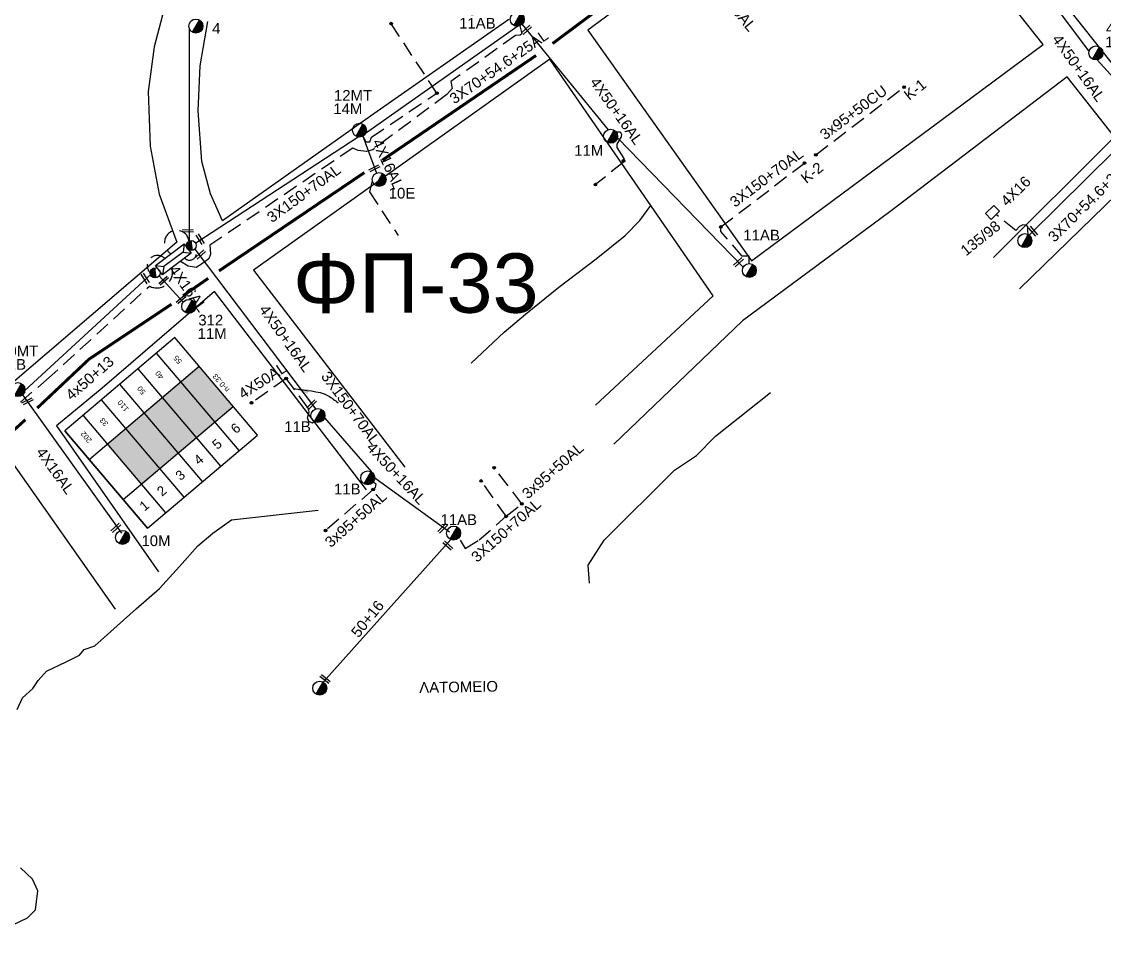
# Model space of a CAD drawing. Header units: millimetres. Extents: x 645 to 3057, y 900 to 1793.
# Drawn here: x 1969.6 to 2152, y 1314.6 to 1468.6 of the extents above; entities that cross this region are included whole.
import ezdxf
from ezdxf.enums import TextEntityAlignment as Align

# ---------------------------------------------------------------- set-up
doc = ezdxf.new("R2010")
doc.units = ezdxf.units.MM
doc.linetypes.add('DASHED', pattern=[19.05, 12.7, -6.35])
for name, color, linetype in [('Άγνωστα', 7, 'Continuous'), ('Ασφαλειοκιβώτια Χ.Τ 6 αναχωρήσεων', 7, 'Continuous'), ('Γυμνά εναέρια ΧΤ (3Φ)   4x16AL', 7, 'Continuous'), ('Γυμνά εναέρια ΧΤ και ΦΟΠ (3Φ)   4x50+16AL', 7, 'Continuous'), ('Επιγραφές - Σχήματα', 7, 'Continuous'), ('Επιτοίχιο Κουτί', 7, 'Continuous'), ('Καλώδια ΧΤ   3x150+70AL', 7, 'DASHED'), ('Καλώδια ΧΤ   4x16AL', 7, 'DASHED'), ('Μηχανική τομή', 7, 'Continuous'), ('Στύλος ΦΜ', 7, 'Continuous'), ('Στύλος ΦΜ @ 1', 7, 'Continuous'), ('Συνδέσεις', 7, 'Continuous'), ('Συνεστραμμένα ΧΤ   3x70+54.6+25 AL', 7, 'SYN_LINE'), ('Υποσταθμός εναέριος 2 στύλων', 7, 'Continuous'), ('Υποσταθμός πόλεως', 7, 'Continuous'), ('Υπόβαθρο ΔΕΗ', 7, 'Continuous'), ('Υπόγεια καλώδια Δικτύου ΧΤ και Παρ. ΧΤ - 3X150+70 AL', 7, 'DASHED'), ('Υπόγεια καλώδια Παροχών ΧΤ   4x50AL', 7, 'DASHED')]:
    doc.layers.add(name, color=color, linetype=linetype)
doc.styles.get("Standard").update_dxf_attribs({"font": 'arial.ttf'})
doc.linetypes.add('SYN_LINE', pattern='A,0.5,-0.0001,["/\\/\\/\\/",Standard,S=0.1,R=0,X=0,Y=-0.05],-0.25', length=0.7501)
doc.dimstyles.new('ISO-25', dxfattribs={"dimtxt": 2.5, "dimasz": 2.5, "dimexe": 1.25, "dimexo": 0.625, "dimtad": 1, "dimtxsty": 'Standard', "dimcen": 2.5, "dimadec": 0, "dimazin": 0, "dimtfac": 1, "dimtmove": 0, "dimatfit": 3, "dimfxl": 1, "dimarcsym": 0})

# ---------------------------------------------------------------- blocks, each defined once
blk = doc.blocks.new('ΥΠΑΡΧΩΝ ΤΣΙΜΕΝΤΕΝΙΟΣ ΣΤΥΛΟΣ')
at = {"layer": 'Στύλος ΦΜ'}
blk.add_hatch(color=256, dxfattribs=at).paths.add_polyline_path([(-1.29, -2.28, 0.574793), (2.62, 0, 0.268822), (1.3, 2.27)])
blk.add_line((-1.29, -2.28), (1.3, 2.27), dxfattribs=at)
blk.add_circle((0, 0), 2.62, dxfattribs=at)
at = {"layer": 'Στύλος ΦΜ', "flags": 4}
for tag, p in [('ΑΡΙΘΜΟΣ', (-4.68, 8.05)), ('ΤΥΠΟΣ', (-4.91, 3.03))]:
    blk.add_attdef(tag, p, '', height=4, dxfattribs=at)
blk = doc.blocks.new('ΜΗΧΑΝΙΚΗ ΤΟΜΗ')
at = {"layer": 'Μηχανική τομή', "ltscale": 40}
for p, q in [((-1.89, 0.78), (1.89, 0.78)), ((1.89, 0), (-1.89, 0))]:
    blk.add_line(p, q, dxfattribs=at)
blk = doc.blocks.new('ΥΠΟΣΤΑΘΜΟΣ ΕΝΑΕΡΙΟΣ ΕΠΙ 2 ΣΤΥΛΩΝ')
at = {"layer": 'Υποσταθμός εναέριος 2 στύλων', "linetype": 'Continuous'}
for points in [[(-11.97, -2.11, 0.574793), (-8.45, -0.07, 0.268822), (-9.64, 1.98)], [(9.68, -2.15, 0.574793), (13.19, -0.1, 0.268822), (12.01, 1.95)]]:
    blk.add_hatch(color=256, dxfattribs=at).paths.add_polyline_path(points)
for p, q in [((-11.97, -2.11), (-9.64, 1.98)), ((9.68, -2.15), (12.01, 1.95))]:
    blk.add_line(p, q, dxfattribs=at)
for centre in [(-10.81, -0.07), (10.84, -0.1)]:
    blk.add_circle(centre, 2.36, dxfattribs=at)
at = {"layer": 'Υποσταθμός πόλεως', "linetype": 'Continuous', "ltscale": 40}
blk.add_lwpolyline([(-8.57, 2.82), (8.57, 2.82), (8.57, -2.82), (-8.57, -2.82)], close=True, dxfattribs=at)
for points in [[(-5.75, 0), (-8.57, 2.82)], [(-8.57, -2.82), (-5.75, 0)], [(-5.75, 0), (5.75, 0)], [(5.75, 0), (8.57, 2.82)], [(8.57, -2.82), (5.75, 0)]]:
    blk.add_lwpolyline(points, dxfattribs=at)
at = {"layer": 'Υποσταθμός εναέριος 2 στύλων', "ltscale": 40, "flags": 1}
for tag, p in [('ΜΕΤΑΣΧΗΜΑΤΙΣΜΟΣ', (14.09, 2.51)), ('ΙΣΧΥΣ', (14.07, -0.28)), ('ΑΡΙΘΜΟΣ', (14.19, -3))]:
    blk.add_attdef(tag, p, '', height=1.8, dxfattribs=at)
blk = doc.blocks.new('_ΣΥΝΔΕΣΗ')
at = {"layer": 'Συνδέσεις', "linetype": 'SYN_LINE', "ltscale": 40}
blk.add_hatch(color=256, dxfattribs=at).paths.add_polyline_path([(0.5, -0.01, 1), (-0.5, -0.01, 1)])
at = {"layer": 'Συνδέσεις'}
blk.add_circle((0, -0.01), 0.5, dxfattribs=at)
blk = doc.blocks.new('ΑΣΦΑΛΕΙΟΚΙΒΩΤΙΟ ΥΠΟΣΤΑΘΜΟΥ 6 ΑΝΑΧΩΡΗΣΕΩΝ')
at = {"layer": 'Ασφαλειοκιβώτια Χ.Τ 6 αναχωρήσεων', "ltscale": 40}
for p, q in [((-23.91, 27), (23.91, 27)), ((-9.83, 27), (-9.83, -27)), ((9.83, 27), (9.83, -27)), ((-23.91, 18), (23.91, 18)), ((-23.91, 9), (23.91, 9)), ((-23.91, 0), (23.91, 0)), ((-23.91, -9), (23.91, -9)), ((-23.91, -18), (23.91, -18))]:
    blk.add_line(p, q, dxfattribs=at)
at = {"layer": 'Ασφαλειοκιβώτια Χ.Τ 6 αναχωρήσεων'}
blk.add_lwpolyline([(-23.91, -27), (23.91, -27), (23.91, 27), (-23.91, 27)], close=True, dxfattribs=at)
for s, p in [('1', (-18.47, 23.8)), ('2', (-18.47, 15.23)), ('3', (-18.47, 6.16)), ('4', (-18.47, -2.87)), ('5', (-18.47, -11.88)), ('6', (-18.47, -21.01))]:
    blk.add_text(s, height=3.6, rotation=270, dxfattribs=at).set_placement(p)
at = {"layer": 'Ασφαλειοκιβώτια Χ.Τ 6 αναχωρήσεων', "ltscale": 40}
for tag, height, p in [('ΟΝΟΜΑ', 5, (-0.27, 31.68)), ('ΚΕΙΜΕΝΟ 1', 2, (16.95, 22.41)), ('ΚΕΙΜΕΝΟ 2', 2, (16.95, 13.71)), ('ΚΕΙΜΕΝΟ 3', 2, (16.95, 4.31)), ('ΚΕΙΜΕΝΟ 4', 2, (16.95, -4.67)), ('ΚΕΙΜΕΝΟ 5', 2, (16.95, -13.51)), ('ΚΕΙΜΕΝΟ 6', 2, (16.95, -22.43)), ('ΣΧ', 2, (-0.21, -29.21))]:
    blk.add_attdef(tag, text='', height=height, dxfattribs=at).set_placement(p, align=Align.MIDDLE_CENTER)
blk = doc.blocks.new('ΕΠΙΤΟΙΧΙΟ ΚΟΥΤΙ')
at = {"layer": 'Επιτοίχιο Κουτί', "ltscale": 40}
blk.add_lwpolyline([(-2.06, 1.35), (1.86, 1.35), (1.86, -1.39), (-2.06, -1.39)], close=True, dxfattribs=at)

msp = doc.modelspace()

# ---------------------------------------------------------------- hatches: boundary and pattern name
at = {"layer": 'Ασφαλειοκιβώτια Χ.Τ 6 αναχωρήσεων'}
for color, points in [(5, [(2002.11699, 1401.14509), (2005.207, 1403.76317), (1999.48954, 1410.51124), (1996.39953, 1407.89316)]), (85, [(1999.02699, 1398.52701), (2002.11699, 1401.14509), (1996.39953, 1407.89316), (1993.30952, 1405.27508)]), (151, [(1995.93698, 1395.90892), (1999.02699, 1398.52701), (1993.30952, 1405.27508), (1990.21952, 1402.65699)]), (30, [(1992.84697, 1393.29084), (1995.93698, 1395.90892), (1990.21952, 1402.65699), (1987.12951, 1400.03891)]), (1, [(1989.75697, 1390.67276), (1992.84697, 1393.29084), (1987.12951, 1400.03891), (1984.0395, 1397.42083)])]:
    msp.add_hatch(color=color, dxfattribs=at).paths.add_polyline_path(points)

# ---------------------------------------------------------------- linework, layer by layer
at = {"layer": 'Άγνωστα', "color": 30, "linetype": 'DASHED', "ltscale": 0.2}
for points in [[(2027.06702, 1449.27473), (2027.58638, 1448.33929), (2028.22815, 1448.3622), (2028.52611, 1449.11822), (2039.5372, 1456.53865), (2031.8269, 1468.26701)], [(2069.72595, 1450.04745), (2070.44172, 1450.01795), (2070.67613, 1449.61965), (2070.58237, 1449.19794), (2069.86235, 1447.94645), (2069.8969, 1447.37087), (2071.027, 1445.52121), (2071.00396, 1445.16434), (2070.92334, 1444.84202), (2066.25591, 1441.13217)]]:
    msp.add_lwpolyline(points, dxfattribs=at)
at = {"layer": 'Άγνωστα', "linetype": 'DASHED', "ltscale": 0.2}
for points in [[(2103.42393, 1446.15738), (2118.27197, 1457.5574)], [(2028.66562, 1441.78014), (2028.18382, 1439.89297), (2033.03136, 1432.56167)]]:
    msp.add_lwpolyline(points, dxfattribs=at)
at = {"layer": 'Άγνωστα', "color": 1}
msp.add_lwpolyline([(1991.45405, 1426.07151), (1970.10673, 1406.44753)], dxfattribs=at)
at = {"layer": 'Άγνωστα', "color": 151, "linetype": 'DASHED', "ltscale": 0.2}
for points in [[(2051.22646, 1385.23567), (2053.86318, 1387.32685), (2049.1916, 1393.42851)], [(2028.86647, 1391.04741), (2029.2418, 1390.7077), (2029.13551, 1390.03492), (2028.79897, 1389.75165), (2020.79546, 1382.84755)]]:
    msp.add_lwpolyline(points, dxfattribs=at)
at = {"layer": 'Άγνωστα', "color": 151}
msp.add_lwpolyline([(2041.92064, 1381.31716), (2020.379, 1357.29538)], dxfattribs=at)
at = {"layer": 'Άγνωστα', "color": 30, "linetype": 'DASHED', "ltscale": 0.2}
msp.add_arc((1995.72009, 1431.35119), 2.07729, 6.8613421, 242.5960447, dxfattribs=at)
at = {"layer": 'Άγνωστα', "color": 1, "linetype": 'DASHED', "ltscale": 0.2}
msp.add_arc((1992.45521, 1427.47491), 1.72391, 44.7287254, 234.496731, dxfattribs=at)
at = {"layer": 'Άγνωστα', "color": 151, "linetype": 'DASHED', "ltscale": 0.2}
msp.add_arc((1997.85922, 1429.55354), 1.1552, 225.0869671, 38.6718427, dxfattribs=at)
at = {"layer": 'Άγνωστα', "color": 85, "linetype": 'DASHED', "ltscale": 0.2}
msp.add_arc((1992.35248, 1426.38585), 2.66276, 242.2879045, 16.1009486, dxfattribs=at)
at = {"layer": 'Γυμνά εναέρια ΧΤ (3Φ)   4x16AL', "color": 7}
msp.add_lwpolyline([(2027.06702, 1449.27473), (2029.3462, 1443.07966)], dxfattribs=at)
at = {"layer": 'Γυμνά εναέρια ΧΤ (3Φ)   4x16AL', "color": 1}
for points in [[(1992.73191, 1425.76816), (1996.81083, 1421.35097)], [(1969.72937, 1405.71428), (1986.40517, 1382.40401)]]:
    msp.add_lwpolyline(points, dxfattribs=at)
at = {"layer": 'Γυμνά εναέρια ΧΤ και ΦΟΠ (3Φ)   4x50+16AL', "color": 85}
for points in [[(2138.65484, 1478.06061), (2149.44417, 1463.52105)], [(2150.79519, 1462.15826), (2158.72818, 1453.47833)]]:
    msp.add_lwpolyline(points, dxfattribs=at)
at = {"layer": 'Γυμνά εναέρια ΧΤ και ΦΟΠ (3Φ)   4x50+16AL', "color": 30}
msp.add_lwpolyline([(1997.79904, 1467.54732), (1997.78252, 1431.59937)], dxfattribs=at)
at = {"layer": 'Γυμνά εναέρια ΧΤ και ΦΟΠ (3Φ)   4x50+16AL', "color": 30, "linetype": 'SYN_LINE', "ltscale": 20}
for points in [[(2053.90316, 1468.1327), (2068.42376, 1450.38669)], [(2069.98103, 1449.02683), (2091.17836, 1427.2413)]]:
    msp.add_lwpolyline(points, dxfattribs=at)
at = {"layer": 'Γυμνά εναέρια ΧΤ και ΦΟΠ (3Φ)   4x50+16AL', "color": 151}
for points in [[(1998.76113, 1430.27538), (2019.09579, 1403.32293)], [(2020.6263, 1401.85743), (2028.51638, 1392.71416)], [(2029.0727, 1391.73766), (2041.65039, 1382.60841)]]:
    msp.add_lwpolyline(points, dxfattribs=at)
at = {"layer": 'Καλώδια ΧΤ   4x16AL', "color": 85, "ltscale": 0.2}
msp.add_lwpolyline([(2139.17287, 1432.73572), (2139.1613, 1433.51216), (2139.1613, 1433.99724), (2138.78006, 1434.30908), (2138.29485, 1434.37838), (2137.70566, 1434.10119), (2137.11647, 1433.37356), (2133.78427, 1436.09921)], dxfattribs=at)
at = {"layer": 'Συνεστραμμένα ΧΤ   3x70+54.6+25 AL', "color": 30, "ltscale": 20}
for points in [[(2053.20572, 1467.81354), (2027.5442, 1449.76365)], [(2026.26945, 1449.15127), (1998.91348, 1431.24388)]]:
    msp.add_lwpolyline(points, dxfattribs=at)
at = {"layer": 'Συνεστραμμένα ΧΤ   3x70+54.6+25 AL', "color": 85, "ltscale": 20}
msp.add_lwpolyline([(2139.34259, 1432.6259), (2158.69081, 1451.73306)], dxfattribs=at)
at = {"layer": 'Υπόβαθρο ΔΕΗ'}
for points in [[(1965.08166, 1572.05711), (1984.7855, 1550.66412), (1981.83174, 1546.5317), (1979.845, 1540.94663), (1979.3793, 1535.96725), (1980.58998, 1532.33696), (1982.95257, 1528.26211), (1987.15129, 1524.65566), (1991.90903, 1522.19995), (1999.02699, 1520.77013), (2004.83205, 1521.04938), (2003.76331, 1509.78688), (2000.36529, 1493.86277), (1994.73576, 1475.06977), (1991.89195, 1464.34307), (1990.89024, 1456.80078), (1991.22448, 1447.61379), (1992.72853, 1439.54038), (1995.70565, 1431.42804)], [(2158.96268, 1454.38665), (2187.49595, 1482.14721), (2149.60473, 1529.06558), (2117.82164, 1506.27444), (2158.96268, 1454.38665)], [(2226.33657, 1510.29976), (2195.55521, 1480.49693), (2164.37086, 1449.4844), (2137.74129, 1423.59068)], [(2141.70227, 1464.73117), (2112.21755, 1501.9724), (2065.00259, 1467.16028), (2092.58239, 1428.31396), (2141.70227, 1464.73117)], [(2051.65903, 1468.95438), (2028.35379, 1452.66324), (2003.41911, 1435.02824), (2001.39268, 1439.59733), (1999.94608, 1445.05171), (1999.33799, 1453.56082), (1999.64199, 1461.14072), (2000.93417, 1468.62417)], [(2066.30061, 1403.97018), (2086.11137, 1422.37137), (2058.58411, 1462.24835), (2008.66671, 1426.69893), (2034.13457, 1393.50774)], [(2133.32827, 1428.85926), (2153.74938, 1449.17684), (2145.78144, 1459.28514), (2115.88028, 1436.5453), (2091.02799, 1418.1888), (2069.36457, 1397.38112)], [(2045.3388, 1411.04471), (2050.8656, 1416.29496), (2054.49792, 1419.29934), (2060.11532, 1423.82541), (2066.36693, 1428.62304), (2071.27476, 1432.53742), (2073.72104, 1435.07202), (2075.62371, 1437.60662)], [(1995.70565, 1431.42804), (1944.54478, 1387.68055)], [(2027.68274, 1389.68386), (2002.05145, 1423.10128), (1983.13817, 1406.85549), (1975.45329, 1400.50628), (1992.64301, 1375.85331)], [(2065.24895, 1373.94128), (2065.04393, 1377.01386), (2067.70924, 1381.21305), (2079.61475, 1393.01212), (2083.30518, 1395.47019), (2086.48304, 1398.74761), (2095.78351, 1406.1216)], [(1985.39421, 1369.60057), (1967.47403, 1395.07541), (1953.076, 1382.40401)], [(1968.78686, 1352.69116), (1969.71482, 1354.67294), (1971.45571, 1356.23275), (1972.35308, 1357.58601), (1973.73848, 1359.11237), (1977.07548, 1360.706), (1979.29878, 1361.83696), (1980.09283, 1362.78934), (1981.91912, 1363.42427), (1988.89348, 1369.61899), (1992.78476, 1373.07526), (1996.15131, 1376.78724), (1999.28537, 1380.24288), (2001.7727, 1382.40401), (2004.90945, 1384.66319), (2019.54376, 1386.27413)], [(1964.24882, 1314.61886), (1970.57386, 1317.55274), (1971.88875, 1318.92819), (1972.29806, 1322.11921), (1971.38125, 1324.11068), (1969.39651, 1326.00884)]]:
    msp.add_lwpolyline(points, dxfattribs=at)
at = {"layer": 'Υπόβαθρο ΔΕΗ', "color": 85, "const_width": 0.5}
for points in [[(2078.15179, 1479.18062), (2059.03563, 1464.90177)], [(2056.26915, 1462.8994), (2030.35809, 1445.25972)], [(2027.32824, 1443.16084), (2002.81444, 1426.58521)], [(2001.01587, 1425.34268), (1996.77495, 1422.39948)], [(1994.81769, 1420.97189), (1980.92382, 1411.71481), (1972.19262, 1403.47263)], [(1970.19769, 1401.51286), (1954.22997, 1387.01401)]]:
    msp.add_lwpolyline(points, dxfattribs=at)
at = {"layer": 'Υπόγεια καλώδια Δικτύου ΧΤ και Παρ. ΧΤ - 3X150+70 AL', "color": 5, "ltscale": 0.2}
msp.add_lwpolyline([(2053.549, 1467.90062), (2053.87879, 1466.55808), (2053.60389, 1466.30366), (2052.79955, 1466.26296), (2041.91843, 1458.50297), (2042.10088, 1457.35669), (2041.24075, 1456.34065), (2028.75018, 1447.02306), (2027.67089, 1446.71713), (2026.27987, 1446.86084), (2025.36168, 1447.27948), (2001.30188, 1430.91989), (2001.37921, 1429.39994), (2001.09569, 1428.65286), (1999.85853, 1427.69967), (1998.95643, 1427.18444), (1997.61618, 1427.36477), (1996.32837, 1428.19516)], dxfattribs=at)
at = {"layer": 'Υπόγεια καλώδια Δικτύου ΧΤ και Παρ. ΧΤ - 3X150+70 AL', "color": 30, "ltscale": 0.2}
msp.add_lwpolyline([(2092.15704, 1427.83442), (2092.15385, 1429.06883), (2090.99996, 1429.07416), (2087.40571, 1433.23154), (2087.38311, 1433.99975), (2101.49568, 1444.77129)], dxfattribs=at)
at = {"layer": 'Υπόγεια καλώδια Δικτύου ΧΤ και Παρ. ΧΤ - 3X150+70 AL', "color": 85, "ltscale": 0.2}
msp.add_lwpolyline([(1896.80965, 1343.31817), (1896.2201, 1344.41656), (1900.57956, 1347.3407), (1902.72193, 1346.22675), (1921.12541, 1360.34057), (1928.3437, 1367.21183), (1938.8109, 1378.5173), (1939.81201, 1378.57695), (1941.33491, 1378.71773), (1942.39124, 1379.41282), (1943.28908, 1380.44121), (1943.31891, 1381.47502), (1943.12995, 1382.40401), (1973.76998, 1408.21241), (1991.11422, 1424.02851)], dxfattribs=at)
at = {"layer": 'Υπόγεια καλώδια Δικτύου ΧΤ και Παρ. ΧΤ - 3X150+70 AL', "color": 151, "ltscale": 0.2}
for points in [[(2018.9631, 1401.26231), (2018.56928, 1400.91104), (2017.94575, 1401.23997), (2017.73791, 1401.84589), (2018.01504, 1402.84999), (2017.85915, 1403.47322), (2014.16454, 1408.44806)], [(2043.48799, 1381.21583), (2044.33752, 1379.81536), (2046.65899, 1381.24768), (2051.22646, 1385.23567), (2046.98477, 1391.1941)]]:
    msp.add_lwpolyline(points, dxfattribs=at)
at = {"layer": 'Υπόγεια καλώδια Παροχών ΧΤ   4x50AL', "color": 151, "ltscale": 0.2}
msp.add_lwpolyline([(2014.16454, 1408.44806), (2008.32139, 1404.37846)], dxfattribs=at)

# ---------------------------------------------------------------- block references
at = {"layer": 'Ασφαλειοκιβώτια Χ.Τ 6 αναχωρήσεων'}
ref = msp.add_blockref('ΑΣΦΑΛΕΙΟΚΙΒΩΤΙΟ ΥΠΟΣΤΑΘΜΟΥ 6 ΑΝΑΧΩΡΗΣΕΩΝ', (1993.07825, 1399.28296), dxfattribs=dict(at, xscale=0.4500000000001645, yscale=0.4500000000001645, zscale=0.4500000000001645, rotation=130.273749981465))
ref.add_attrib('ΣΧ', 'n-0.33', dxfattribs={"ltscale": 40, "height": 0.9, "rotation": 130.27375}).set_placement((2003.16852, 1407.70544), align=Align.MIDDLE_CENTER)
ref.add_attrib('ΚΕΙΜΕΝΟ 2', '33', dxfattribs={"ltscale": 40, "height": 0.9, "rotation": 130.27375}).set_placement((1983.44052, 1401.11583), align=Align.MIDDLE_CENTER)
ref.add_attrib('ΚΕΙΜΕΝΟ 1', '202', dxfattribs={"ltscale": 40, "height": 0.9, "rotation": 130.27375}).set_placement((1980.45228, 1398.58397), align=Align.MIDDLE_CENTER)
ref.add_attrib('ΚΕΙΜΕΝΟ 3', '110', dxfattribs={"ltscale": 40, "height": 0.9, "rotation": 130.27375}).set_placement((1986.668, 1403.85039), align=Align.MIDDLE_CENTER)
ref.add_attrib('ΚΕΙΜΕΝΟ 4', '50', dxfattribs={"ltscale": 40, "height": 0.9, "rotation": 130.27375}).set_placement((1989.74918, 1406.46099), align=Align.MIDDLE_CENTER)
ref.add_attrib('ΚΕΙΜΕΝΟ 5', '40', dxfattribs={"ltscale": 40, "height": 0.9, "rotation": 130.27375}).set_placement((1992.78505, 1409.0332), align=Align.MIDDLE_CENTER)
ref.add_attrib('ΚΕΙΜΕΝΟ 6', '55', dxfattribs={"ltscale": 40, "height": 0.9, "rotation": 130.27375}).set_placement((1995.84837, 1411.62868), align=Align.MIDDLE_CENTER)
at = {"layer": 'Επιτοίχιο Κουτί', "xscale": 0.4999999999999231, "yscale": 0.4999999999999231, "zscale": 0.4999999999999231, "rotation": 44.08328793380272}
msp.add_blockref('ΕΠΙΤΟΙΧΙΟ ΚΟΥΤΙ', (2133.19537, 1436.49569), dxfattribs=at)
at = {"layer": 'Μηχανική τομή'}
for p, xscale, yscale, zscale, rotation in [((2054.77099, 1467.0721), 0.4999999999999779, 0.4999999999999779, 0.4999999999999779, 42.34059151612626), ((2029.1108, 1443.71951), 0.4999999999999669, 0.4999999999999669, 0.4999999999999669, 26.51216857326207), ((1997.55974, 1433.13248), 0.5000000000000734, 0.5000000000000734, 0.5000000000000734, 1.511519828911945), ((1999.80301, 1432.03074), 0.4999999999999015, 0.4999999999999015, 0.4999999999999015, 122.4343778989867), ((2139.87037, 1433.1471), 0.5000000000000787, 0.5000000000000787, 0.5000000000000787, 311.4414484858055), ((1999.84831, 1429.20609), 0.4999999999997319, 0.4999999999997319, 0.4999999999997319, 41.68267663664486), ((2090.50857, 1427.92968), 0.4999999999999779, 0.4999999999999779, 0.4999999999999779, 42.34059151612626), ((1990.56247, 1425.42775), 0.4999999999999015, 0.4999999999999015, 0.4999999999999015, 122.4343778989867), ((1993.63425, 1424.79369), 0.4999999999997743, 0.4999999999997743, 0.4999999999997743, 41.68267663664053), ((1996.60224, 1421.66044), 0.4999999999997319, 0.4999999999997319, 0.4999999999997319, 41.68267663664486), ((1970.64394, 1404.43586), 0.4999999999999669, 0.4999999999999669, 0.4999999999999669, 26.51216857326207), ((2018.29567, 1404.20754), 0.499999999999896, 0.499999999999896, 0.499999999999896, 225.7631424619725), ((1985.58254, 1383.13839), 0.4999999999999767, 0.4999999999999767, 0.4999999999999767, 43.2100015285631), ((2040.38535, 1383.33471), 0.499999999999896, 0.499999999999896, 0.499999999999896, 225.7631424619725), ((2041.25786, 1380.14937), 0.4999999999999668, 0.4999999999999668, 0.4999999999999668, 317.3635322054262), ((2020.58266, 1357.67248), 0.4999999999999718, 0.4999999999999718, 0.4999999999999718, 321.7160537107887)]:
    msp.add_blockref('ΜΗΧΑΝΙΚΗ ΤΟΜΗ', p, dxfattribs=dict(at, xscale=xscale, yscale=yscale, zscale=zscale, rotation=rotation))
at = {"layer": 'Στύλος ΦΜ @ 1', "ltscale": 40}
ref = msp.add_blockref('ΥΠΑΡΧΩΝ ΤΣΙΜΕΝΤΕΝΙΟΣ ΣΤΥΛΟΣ', (2053.09106, 1468.98571), dxfattribs=dict(at, xscale=0.4499999999998181, yscale=0.4499999999998181, zscale=0.4499999999998181))
ref.add_attrib('ΤΥΠΟΣ', '11AB', (2043.28988, 1467.42892), dxfattribs={"layer": 'Στύλος ΦΜ', "height": 1.8, "flags": 4})
ref.add_attrib('ΑΡΙΘΜΟΣ', '13MT', (2043.39643, 1469.6912), dxfattribs={"layer": 'Στύλος ΦΜ', "height": 1.8, "flags": 4})
ref = msp.add_blockref('ΥΠΑΡΧΩΝ ΤΣΙΜΕΝΤΕΝΙΟΣ ΣΤΥΛΟΣ', (1998.93841, 1467.8456), dxfattribs=dict(at, xscale=0.4499999999998181, yscale=0.4499999999998181, zscale=0.4499999999998181))
ref.add_attrib('ΤΥΠΟΣ', '4', (2001.67196, 1466.54789), dxfattribs={"layer": 'Στύλος ΦΜ', "height": 1.8, "flags": 4})
ref = msp.add_blockref('ΥΠΑΡΧΩΝ ΤΣΙΜΕΝΤΕΝΙΟΣ ΣΤΥΛΟΣ', (2150.60474, 1463.32053), dxfattribs=dict(at, xscale=0.4499999999998181, yscale=0.4499999999998181, zscale=0.4499999999998181))
ref.add_attrib('ΤΥΠΟΣ', '11E', (2152.19621, 1464.27444), dxfattribs={"layer": 'Στύλος ΦΜ', "height": 1.8, "flags": 4})
ref.add_attrib('ΑΡΙΘΜΟΣ', '420', (2152.30275, 1466.53673), dxfattribs={"layer": 'Στύλος ΦΜ', "height": 1.8, "flags": 4})
ref = msp.add_blockref('ΥΠΑΡΧΩΝ ΤΣΙΜΕΝΤΕΝΙΟΣ ΣΤΥΛΟΣ', (2026.49898, 1450.30646), dxfattribs=dict(at, xscale=0.4499999999998181, yscale=0.4499999999998181, zscale=0.4499999999998181))
ref.add_attrib('ΤΥΠΟΣ', '14M', (2022.09718, 1453.006), dxfattribs={"layer": 'Στύλος ΦΜ', "height": 1.8, "flags": 4})
ref.add_attrib('ΑΡΙΘΜΟΣ', '12MT', (2022.20373, 1455.26828), dxfattribs={"layer": 'Στύλος ΦΜ', "height": 1.8, "flags": 4})
ref = msp.add_blockref('ΥΠΑΡΧΩΝ ΤΣΙΜΕΝΤΕΝΙΟΣ ΣΤΥΛΟΣ', (2068.83116, 1449.28163), dxfattribs=dict(at, xscale=0.4499999999998181, yscale=0.4499999999998181, zscale=0.4499999999998181))
ref.add_attrib('ΤΥΠΟΣ', '11M', (2062.68738, 1445.99185), dxfattribs={"layer": 'Στύλος ΦΜ', "height": 1.8, "flags": 4})
ref = msp.add_blockref('ΥΠΑΡΧΩΝ ΤΣΙΜΕΝΤΕΝΙΟΣ ΣΤΥΛΟΣ', (2029.82223, 1442.00238), dxfattribs=dict(at, xscale=0.4499999999998181, yscale=0.4499999999998181, zscale=0.4499999999998181))
ref.add_attrib('ΤΥΠΟΣ', '10E', (2031.4304, 1438.78972), dxfattribs={"layer": 'Στύλος ΦΜ', "height": 1.8, "flags": 4})
ref = msp.add_blockref('ΥΠΑΡΧΩΝ ΤΣΙΜΕΝΤΕΝΙΟΣ ΣΤΥΛΟΣ', (2092.20125, 1426.65748), dxfattribs=dict(at, xscale=0.4499999999998181, yscale=0.4499999999998181, zscale=0.4499999999998181))
ref.add_attrib('ΤΥΠΟΣ', '11AB', (2091.19219, 1431.71935), dxfattribs={"layer": 'Στύλος ΦΜ', "height": 1.8, "flags": 4})
at = {"layer": 'Στύλος ΦΜ @ 1', "ltscale": 40, "xscale": 0.4499999999998181, "yscale": 0.4499999999998181, "zscale": 0.4499999999998181}
for p in [(2138.62026, 1431.69565), (2019.79344, 1356.27349)]:
    msp.add_blockref('ΥΠΑΡΧΩΝ ΤΣΙΜΕΝΤΕΝΙΟΣ ΣΤΥΛΟΣ', p, dxfattribs=at)
at = {"layer": 'Στύλος ΦΜ @ 1', "ltscale": 40}
ref = msp.add_blockref('ΥΠΑΡΧΩΝ ΤΣΙΜΕΝΤΕΝΙΟΣ ΣΤΥΛΟΣ', (1997.72828, 1420.61245), dxfattribs=dict(at, xscale=0.4499999999998181, yscale=0.4499999999998181, zscale=0.4499999999998181))
ref.add_attrib('ΤΥΠΟΣ', '11M', (1999.2299, 1415.13749), dxfattribs={"layer": 'Στύλος ΦΜ', "height": 1.8, "flags": 4})
ref.add_attrib('ΑΡΙΘΜΟΣ', '312', (1999.33645, 1417.39978), dxfattribs={"layer": 'Στύλος ΦΜ', "height": 1.8, "flags": 4})
ref = msp.add_blockref('ΥΠΑΡΧΩΝ ΤΣΙΜΕΝΤΕΝΙΟΣ ΣΤΥΛΟΣ', (1968.9371, 1406.58574), dxfattribs=dict(at, xscale=0.4499999999998181, yscale=0.4499999999998181, zscale=0.4499999999998181))
ref.add_attrib('ΤΥΠΟΣ', '12B', (1965.8382, 1409.93642), dxfattribs={"layer": 'Στύλος ΦΜ', "height": 1.8, "flags": 4})
ref.add_attrib('ΑΡΙΘΜΟΣ', '10MT', (1965.94475, 1412.19871), dxfattribs={"layer": 'Στύλος ΦΜ', "height": 1.8, "flags": 4})
ref = msp.add_blockref('ΥΠΑΡΧΩΝ ΤΣΙΜΕΝΤΕΝΙΟΣ ΣΤΥΛΟΣ', (2019.50529, 1402.21864), dxfattribs=dict(at, xscale=0.4499999999998181, yscale=0.4499999999998181, zscale=0.4499999999998181))
ref.add_attrib('ΤΥΠΟΣ', '11B', (2013.82603, 1399.44248), dxfattribs={"layer": 'Στύλος ΦΜ', "height": 1.8, "flags": 4})
ref = msp.add_blockref('ΥΠΑΡΧΩΝ ΤΣΙΜΕΝΤΕΝΙΟΣ ΣΤΥΛΟΣ', (2027.89518, 1391.71354), dxfattribs=dict(at, xscale=0.4499999999998181, yscale=0.4499999999998181, zscale=0.4499999999998181))
ref.add_attrib('ΤΥΠΟΣ', '11B', (2022.21592, 1388.93738), dxfattribs={"layer": 'Στύλος ΦΜ', "height": 1.8, "flags": 4})
ref = msp.add_blockref('ΥΠΑΡΧΩΝ ΤΣΙΜΕΝΤΕΝΙΟΣ ΣΤΥΛΟΣ', (2042.3713, 1382.4053), dxfattribs=dict(at, xscale=0.4499999999998181, yscale=0.4499999999998181, zscale=0.4499999999998181))
ref.add_attrib('ΤΥΠΟΣ', '11AB', (2040.15966, 1383.76765), dxfattribs={"layer": 'Στύλος ΦΜ', "height": 1.8, "flags": 4})
ref = msp.add_blockref('ΥΠΑΡΧΩΝ ΤΣΙΜΕΝΤΕΝΙΟΣ ΣΤΥΛΟΣ', (1986.57151, 1381.68922), dxfattribs=dict(at, xscale=0.4499999999998181, yscale=0.4499999999998181, zscale=0.4499999999998181))
ref.add_attrib('ΤΥΠΟΣ', '10M', (1989.76455, 1380.22277), dxfattribs={"layer": 'Στύλος ΦΜ', "height": 1.8, "flags": 4})
at = {"layer": 'Συνδέσεις', "xscale": 0.4499999999998181, "yscale": 0.4499999999998181, "zscale": 0.4499999999998181}
for p in [(2031.8269, 1468.26701), (2039.5372, 1456.53865), (2118.27197, 1457.5574), (2071.00396, 1445.16434), (2103.42393, 1446.15738), (2101.49568, 1444.77129), (2066.25591, 1441.13217), (2087.38311, 1433.99975), (2014.16454, 1408.44806), (2008.32139, 1404.37846), (2049.1916, 1393.42851), (2046.98477, 1391.1941), (2028.79897, 1389.75165), (2053.86318, 1387.32685), (2051.22646, 1385.23567), (2020.79546, 1382.84755)]:
    msp.add_blockref('_ΣΥΝΔΕΣΗ', p, dxfattribs=at)
at = {"layer": 'Υποσταθμός εναέριος 2 στύλων', "xscale": 0.3533633384637173, "yscale": 0.3533633384637173, "zscale": 0.3533633384637173, "rotation": 217.0675637939111}
msp.add_blockref('ΥΠΟΣΤΑΘΜΟΣ ΕΝΑΕΡΙΟΣ ΕΠΙ 2 ΣΤΥΛΩΝ', (1995.1398, 1428.5441), dxfattribs=at)

# ---------------------------------------------------------------- texts
at = {"layer": 'Γυμνά εναέρια ΧΤ (3Φ)   4x16AL', "color": 7, "char_height": 1.8, "width": 168.3717627, "attachment_point": 1}
for insert, rotation in [((2030.241, 1449.07909), 294.7856492), ((1995.72933, 1427.77402), 305.8506786), ((1973.36284, 1397.08352), 305.8506786)]:
    msp.add_mtext('4X16AL', dxfattribs=dict(at, insert=insert, rotation=rotation))
at = {"layer": 'Γυμνά εναέρια ΧΤ και ΦΟΠ (3Φ)   4x50+16AL', "color": 7, "char_height": 1.8, "width": 168.3717627, "attachment_point": 1}
for insert, rotation in [((2144.59182, 1466.68083), 305.6314817), ((2066.70941, 1459.44111), 305.6314817), ((2010.95323, 1421.12401), 305.6314817), ((2028.87621, 1397.92805), 313.0781974)]:
    msp.add_mtext('4X50+16AL', dxfattribs=dict(at, insert=insert, rotation=rotation))
at = {"layer": 'Επιγραφές - Σχήματα', "color": 7, "char_height": 1.8, "width": 168.3717627, "attachment_point": 1}
for s, insert, rotation in [('3x95+50CU', (2103.86227, 1450.01858), 36.80175), ('K-1', (2118.02398, 1456.63802), 38.6604842), ('K-2', (2100.66889, 1442.62452), 38.6604842), ('135/98', (2127.58437, 1430.41669), 38.6604842), ('4x50+13', (1976.77609, 1406.02137), 41.0223776), ('3x95+50AL', (2053.68111, 1389.39506), 41.3901789), ('3x95+50AL', (2020.46475, 1381.20924), 41.3901789)]:
    msp.add_mtext(s, dxfattribs=dict(at, insert=insert, rotation=rotation))
at = {"layer": 'Επιγραφές - Σχήματα', "insert": (2015.27649, 1429.54268), "char_height": 10, "width": 69.9753744, "attachment_point": 1}
msp.add_mtext('ΦΠ-33', dxfattribs=at)
at = {"layer": 'Επιγραφές - Σχήματα', "char_height": 1.8, "attachment_point": 1}
for s, insert, width, rotation in [('50+16', (2024.93942, 1365.78015), 10.7099727, 51.1751297), ('ΛΑΤΟΜΕΙΟ', (2036.55308, 1357.27186), 69.9753744, 0.9925881)]:
    msp.add_mtext(s, dxfattribs=dict(at, insert=insert, width=width, rotation=rotation))
at = {"layer": 'Καλώδια ΧΤ   3x150+70AL', "color": 7, "insert": (2045.13065, 1378.71313), "char_height": 1.8, "width": 168.3717627, "attachment_point": 1, "rotation": 41.4662618}
msp.add_mtext('3X150+70AL', dxfattribs=at)
at = {"layer": 'Καλώδια ΧΤ   4x16AL', "color": 7, "insert": (2134.36785, 1438.61313), "char_height": 1.8, "width": 168.3717627, "attachment_point": 1, "rotation": 44.7465184}
msp.add_mtext('4X16', dxfattribs=at)
at = {"layer": 'Συνεστραμμένα ΧΤ   3x70+54.6+25 AL', "color": 7, "char_height": 1.8, "width": 168.3717627, "attachment_point": 1}
for insert, rotation in [((2041.45501, 1456.09611), 35.0275456), ((2142.35074, 1432.58776), 44.7465184)]:
    msp.add_mtext('3X70+54.6+25AL', dxfattribs=dict(at, insert=insert, rotation=rotation))
at = {"layer": 'Υπόγεια καλώδια Δικτύου ΧΤ και Παρ. ΧΤ - 3X150+70 AL', "color": 7, "char_height": 1.8, "width": 168.3717627, "attachment_point": 1}
for insert, rotation in [((2084.2878, 1479.2341), 309.1073322), ((2088.69695, 1438.65004), 36.80175), ((2010.68821, 1436.07829), 36.1451032), ((2021.37228, 1409.88493), 306.6954744)]:
    msp.add_mtext('3X150+70AL', dxfattribs=dict(at, insert=insert, rotation=rotation))
at = {"layer": 'Υπόγεια καλώδια Παροχών ΧΤ   4x50AL', "color": 7, "insert": (2005.90378, 1406.42587), "char_height": 1.8, "width": 168.3717627, "attachment_point": 1, "rotation": 32.8160379}
msp.add_mtext('4X50AL', dxfattribs=at)

# ---------------------------------------------------------------- leaders
at = {"layer": 'Επιγραφές - Σχήματα', "path_type": 1}
msp.add_leader([(2015.40916, 1406.77217), (2021.22499, 1405.5421), (2022.91592, 1404.37201)], dimstyle='ISO-25', override={"dimgap": 0.625, "dimtad": 0}, dxfattribs=at)

doc.saveas('drawing.dxf')
